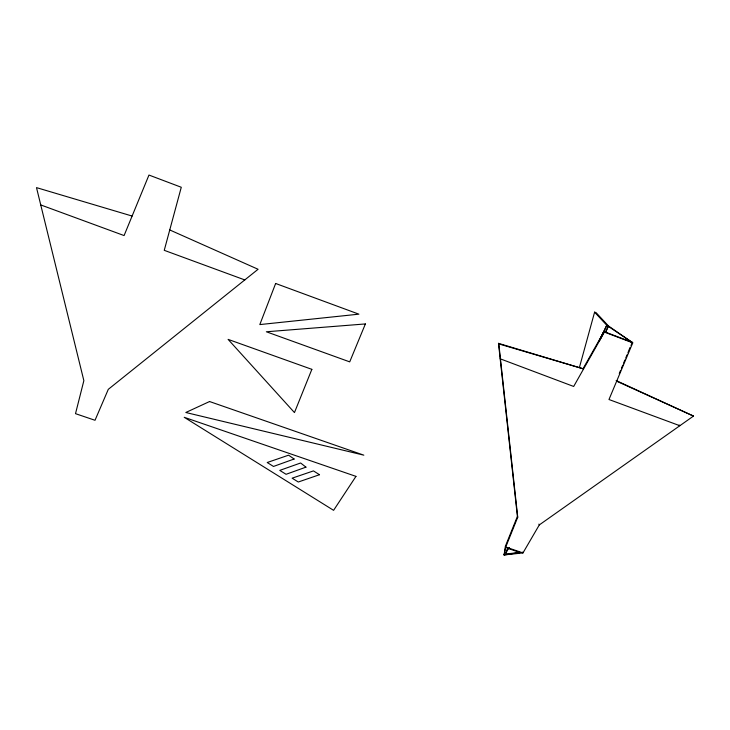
<?xml version="1.0" encoding="UTF-8"?>
<svg xmlns="http://www.w3.org/2000/svg" width="730" height="730" viewBox="0 0 730 730"><rect width="100%" height="100%" fill="white"/><g stroke="black" fill="none" stroke-linecap="round" stroke-linejoin="round"><path stroke-width="1.09" d="M498.49 343.337L498.818 343.912L583.589 368.915L498.49 343.337L517.406 516.393L505.416 546.177L504.111 554.946L522.981 552.92L539.297 524.925L693.5 416.073L616.147 380.567M579.392 367.546L594.603 312.139L596.182 312.741L608.409 325.909L632.746 342.863L608.975 399.511L679.84 425.718L679.228 425.024M504.932 552.829L504.111 554.946L519.377 552.564M498.818 343.912L517.743 517.214L505.726 547.035L504.111 554.946L505.014 552.856M619.277 373.441L620.573 370.338M621.449 368.267L622.745 365.164M623.612 363.093L624.917 359.99M625.783 357.919L627.088 354.807M627.955 352.745L630.027 347.462M630.994 345.5L632.299 342.388L607.761 326L608.391 326.246L605.699 332.287L603.993 331.639L583.215 368.413M600.498 338.729L606.767 325.279L594.603 312.139M599.303 340.664L606.767 325.279L608.409 325.909L605.416 332.059M599.412 340.746L603.902 331.529L632.198 342.288M603.902 331.529L604.404 332.086L573.68 386.462L500.178 358.804M506.072 552.163L509.348 547.527M132.112 216.053L36.5 187.619L83.859 380.659L75.509 413.664L95.019 420.279L108.296 389.336L258.082 269.27L169.752 229.95M40.743 204.929L124.091 235.562L148.966 175.054L181.277 187.263L164.25 250.326L244.796 279.928M604.404 332.086L632.746 342.863M616.658 381.197L693.5 416.073M538.932 524.094L539.297 524.925M517.406 516.393L517.743 517.214M522.644 552.062L522.981 552.92L505.726 547.035L505.416 546.177M507.332 548.212L506.127 553.961L519.87 552.482L507.332 548.212M275.639 283.477L259.816 324.585L358.877 314.165L275.639 283.477M311.856 369.344L294.464 412.578L228.107 339.377L311.856 369.344M365.383 323.938L349.716 361.87L266.359 331.776L365.383 323.938M355.966 476.371L333.592 510.334L184.215 417.295L355.966 476.371M209.565 401.536L185.803 412.496L363.832 455.164L209.565 401.536M294.117 459.015L273.485 466.452L267.207 462.51L288.596 455.182L294.117 459.015M305.952 467.145L286.069 474.299L279.763 470.385L300.623 462.993L305.952 467.145M319.503 474.71L298.296 482.01L292.119 478.177L313.453 470.905L319.503 474.71"/></g></svg>
